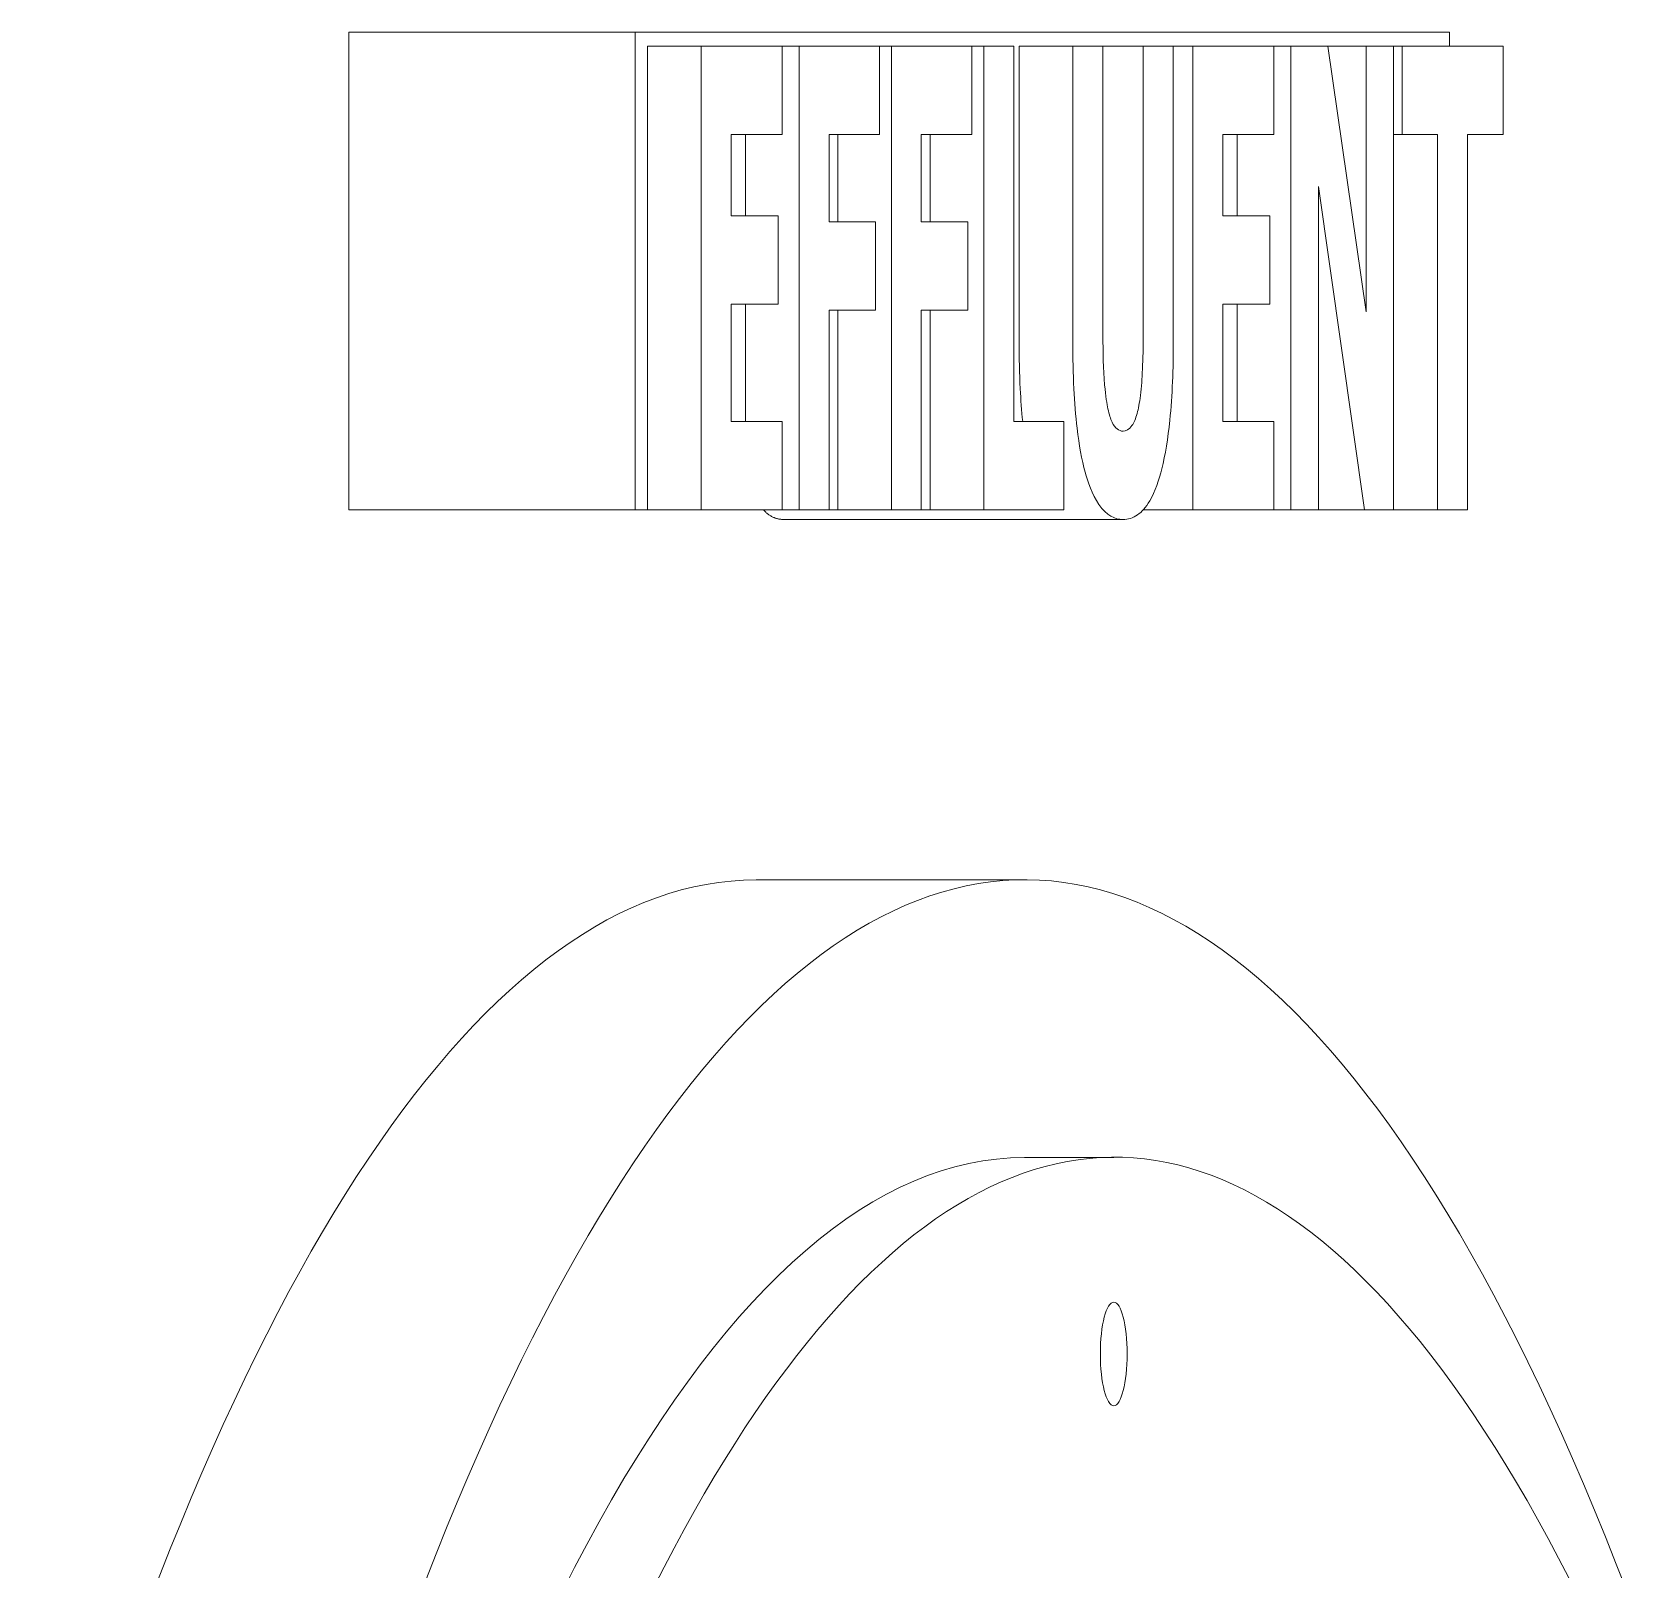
# Model space of a CAD drawing. Header units: inches. Extents: x 15 to 402, y 6 to 258.
# Drawn here: x 220.113 to 221.198, y 105.145 to 106.183 of the extents above; entities that cross this region are included whole.
import ezdxf

# ---------------------------------------------------------------- set-up
doc = ezdxf.new("R2010")
doc.units = ezdxf.units.IN
doc.header["$LTSCALE"] = 12
doc.header["$MEASUREMENT"] = 0
doc.layers.add('Visible (ANSI)', color=7, linetype='Continuous', lineweight=50)

msp = doc.modelspace()

# ---------------------------------------------------------------- linework, layer by layer
at = {"layer": 'Visible (ANSI)', "linetype": 'Continuous', "lineweight": 18}
for p, q in [((220.32742, 106.18333), (220.52061, 106.18333)), ((220.32742, 105.86083), (220.32742, 106.18333)), ((220.52061, 106.18333), (221.0706, 106.18333)), ((220.52061, 105.86083), (220.52061, 106.18333)), ((221.0706, 106.18333), (221.0706, 106.17383)), ((220.52901, 106.17383), (220.52901, 105.86083)), ((220.52901, 106.17383), (220.56523, 106.17383)), ((220.61998, 106.17383), (220.56523, 106.17383)), ((220.56523, 106.17383), (220.56523, 105.86083)), ((220.61998, 106.17383), (220.63138, 106.17383)), ((220.61998, 106.11422), (220.61998, 106.17383)), ((220.6856, 106.17383), (220.63138, 106.17383)), ((220.63138, 106.17383), (220.63138, 105.86083)), ((220.6856, 106.17383), (220.69371, 106.17383)), ((220.6856, 106.11422), (220.6856, 106.17383)), ((220.74794, 106.17383), (220.69371, 106.17383)), ((220.69371, 106.17383), (220.69371, 105.86083)), ((220.74794, 106.11422), (220.74794, 106.17383)), ((220.74794, 106.17383), (220.75605, 106.17383)), ((220.7764, 106.17383), (220.75605, 106.17383)), ((220.75605, 106.17383), (220.75605, 105.86083)), ((220.7764, 105.92044), (220.7764, 106.17383)), ((220.78, 106.17383), (220.78, 105.97395)), ((220.78, 106.17383), (220.81622, 106.17383)), ((220.83657, 106.17383), (220.81622, 106.17383)), ((220.81622, 106.17383), (220.81622, 105.97395)), ((220.83657, 105.97852), (220.83657, 106.17383)), ((220.83657, 106.17383), (220.86375, 106.17383)), ((220.8841, 106.17383), (220.86375, 106.17383)), ((220.86375, 106.17383), (220.86375, 105.97852)), ((220.8841, 106.17383), (220.89733, 106.17383)), ((220.8841, 105.97421), (220.8841, 106.17383)), ((220.95208, 106.17383), (220.89733, 106.17383)), ((220.89733, 106.17383), (220.89733, 105.86083)), ((220.95208, 106.17383), (220.96347, 106.17383)), ((220.95208, 106.11422), (220.95208, 106.17383)), ((220.98842, 106.17383), (220.96347, 106.17383)), ((220.96347, 106.17383), (220.96347, 105.86083)), ((220.98842, 106.17383), (221.01429, 106.17383)), ((221.01429, 105.9945), (220.98842, 106.17383)), ((221.03286, 106.17383), (221.01429, 106.17383)), ((221.01429, 106.17383), (221.01429, 105.9945)), ((221.03286, 105.86083), (221.03286, 106.17383)), ((221.03286, 106.17383), (221.03855, 106.17383)), ((221.10682, 106.17383), (221.03855, 106.17383)), ((221.03855, 106.17383), (221.03855, 106.11422)), ((221.10682, 106.11422), (221.10682, 106.17383)), ((220.58545, 106.05918), (220.58545, 106.11422)), ((220.58545, 106.11422), (220.61998, 106.11422)), ((220.59515, 106.11422), (220.59515, 106.05918)), ((220.6516, 106.05512), (220.6516, 106.11422)), ((220.6516, 106.11422), (220.6856, 106.11422)), ((220.65749, 106.11422), (220.65749, 106.05512)), ((220.71393, 106.11422), (220.74794, 106.11422)), ((220.71393, 106.05512), (220.71393, 106.11422)), ((220.71983, 106.11422), (220.71983, 106.05512)), ((220.91755, 106.05918), (220.91755, 106.11422)), ((220.91755, 106.11422), (220.95208, 106.11422)), ((220.92725, 106.11422), (220.92725, 106.05918)), ((221.03286, 106.11422), (221.03855, 106.11422)), ((221.03855, 106.11422), (221.06251, 106.11422)), ((221.06251, 106.11422), (221.06251, 105.86083)), ((221.08286, 105.86083), (221.08286, 106.11422)), ((221.08286, 106.11422), (221.10682, 106.11422)), ((220.98205, 105.86083), (220.98205, 106.07896)), ((220.98205, 106.07896), (221.0133, 105.86083)), ((220.61729, 106.05918), (220.58545, 106.05918)), ((220.61729, 105.99957), (220.61729, 106.05918)), ((220.94939, 106.05918), (220.91755, 106.05918)), ((220.94939, 105.99957), (220.94939, 106.05918)), ((220.68291, 106.05512), (220.6516, 106.05512)), ((220.68291, 105.99551), (220.68291, 106.05512)), ((220.74525, 106.05512), (220.71393, 106.05512)), ((220.74525, 105.99551), (220.74525, 106.05512)), ((220.58545, 105.92044), (220.58545, 105.99957)), ((220.58545, 105.99957), (220.61729, 105.99957)), ((220.59515, 105.99957), (220.59515, 105.92044)), ((220.6516, 105.86083), (220.6516, 105.99551)), ((220.6516, 105.99551), (220.68291, 105.99551)), ((220.65749, 105.99551), (220.65749, 105.86083)), ((220.71393, 105.86083), (220.71393, 105.99551)), ((220.71393, 105.99551), (220.74525, 105.99551)), ((220.71983, 105.99551), (220.71983, 105.86083)), ((220.91755, 105.99957), (220.94939, 105.99957)), ((220.91755, 105.92044), (220.91755, 105.99957)), ((220.92725, 105.99957), (220.92725, 105.92044)), ((220.61998, 105.92044), (220.58545, 105.92044)), ((220.61998, 105.86083), (220.61998, 105.92044)), ((220.81008, 105.92044), (220.7764, 105.92044)), ((220.81008, 105.86083), (220.81008, 105.92044)), ((220.95208, 105.92044), (220.91755, 105.92044)), ((220.95208, 105.86083), (220.95208, 105.92044)), ((220.32742, 105.86083), (220.52061, 105.86083)), ((220.52901, 105.86083), (220.52061, 105.86083)), ((220.52901, 105.86083), (220.56523, 105.86083)), ((220.56523, 105.86083), (220.61998, 105.86083)), ((220.61998, 105.86083), (220.63138, 105.86083)), ((220.62075, 105.85423), (220.85016, 105.85423)), ((220.63138, 105.86083), (220.6516, 105.86083)), ((220.65749, 105.86083), (220.6516, 105.86083)), ((220.65749, 105.86083), (220.69371, 105.86083)), ((220.69371, 105.86083), (220.71393, 105.86083)), ((220.71983, 105.86083), (220.71393, 105.86083)), ((220.71983, 105.86083), (220.75605, 105.86083)), ((220.75605, 105.86083), (220.81008, 105.86083)), ((220.8639, 105.86083), (220.89733, 105.86083)), ((220.89733, 105.86083), (220.95208, 105.86083)), ((220.95208, 105.86083), (220.96347, 105.86083)), ((220.96347, 105.86083), (220.98205, 105.86083)), ((220.98205, 105.86083), (221.0133, 105.86083)), ((221.0133, 105.86083), (221.03286, 105.86083)), ((221.03286, 105.86083), (221.06251, 105.86083)), ((221.06251, 105.86083), (221.08286, 105.86083)), ((220.60242, 105.61083), (220.78353, 105.61083)), ((220.78353, 105.42333), (220.8439, 105.42333))]:
    msp.add_line(p, q, dxfattribs=at)
for centre, major_axis, start_param, end_param in [((220.78353, 102.79833), (0, 2.8125), 5.6776934, 7.1549937), ((220.8439, 102.79833), (0, 2.625), 5.79026, 7.2198047), ((220.60242, 102.79833), (0, 2.8125), 0, 0.7365881), ((220.78353, 102.79833), (0, 2.625), 0, 0.872779)]:
    msp.add_ellipse(centre, major_axis=major_axis, ratio=0.258819, start_param=start_param, end_param=end_param, dxfattribs=at)
msp.add_ellipse((220.8439, 105.29072), major_axis=(0, -0.035), ratio=0.258819, dxfattribs=at)
for points, knots in [([(220.78, 105.97395), (220.78, 105.96345), (220.78021, 105.95285), (220.7811, 105.93498), (220.78164, 105.92756), (220.78238, 105.92044)], [-0.82187798, -0.82187798, -0.82187798, -0.82187798, -0.6544335, -0.6544335, -0.53183061, -0.53183061, -0.53183061, -0.53183061]), ([(220.81622, 105.97395), (220.81622, 105.96345), (220.81643, 105.95285), (220.8174, 105.93332), (220.8181, 105.92431), (220.82045, 105.90452), (220.82227, 105.89458), (220.82634, 105.87986), (220.8292, 105.87109), (220.83899, 105.85681), (220.84467, 105.85423), (220.85016, 105.85423)], [-0.82187798, -0.82187798, -0.82187798, -0.82187798, -0.6544335, -0.6544335, -0.50490958, -0.50490958, -0.30747841, -0.30747841, -0.16166829, -0.16166829, 0, 0, 0, 0]), ([(220.85016, 105.91384), (220.8488, 105.91384), (220.84742, 105.91426), (220.84494, 105.91631), (220.84382, 105.91776), (220.8417, 105.92219), (220.84075, 105.92514), (220.83924, 105.93219), (220.8384, 105.93726), (220.83684, 105.9556), (220.83657, 105.96752), (220.83657, 105.97852)], [-0.35781975, -0.35781975, -0.35781975, -0.35781975, -0.28180287, -0.28180287, -0.21609433, -0.21609433, -0.14668132, -0.14668132, -0.08378729, -0.08378729, 0, 0, 0, 0]), ([(220.86375, 105.97852), (220.86375, 105.97095), (220.86363, 105.96308), (220.86301, 105.9496), (220.86258, 105.9435), (220.86126, 105.93283), (220.8605, 105.92893), (220.85865, 105.92217), (220.85748, 105.91949), (220.85429, 105.9148), (220.85219, 105.91384), (220.85016, 105.91384)], [-0.21736344, -0.21736344, -0.21736344, -0.21736344, -0.17163752, -0.17163752, -0.13475897, -0.13475897, -0.10039019, -0.10039019, -0.05983154, -0.05983154, 0, 0, 0, 0]), ([(220.85016, 105.85423), (220.85344, 105.85423), (220.85677, 105.85512), (220.86281, 105.85932), (220.86558, 105.86232), (220.87193, 105.87315), (220.87451, 105.88108), (220.87874, 105.89794), (220.88052, 105.90891), (220.88348, 105.93795), (220.8841, 105.95621), (220.8841, 105.97421)], [-0.43360447, -0.43360447, -0.43360447, -0.43360447, -0.37067396, -0.37067396, -0.3160228, -0.3160228, -0.237534, -0.237534, -0.13714171, -0.13714171, 0, 0, 0, 0])]:
    msp.add_open_spline(points, degree=3, knots=knots, dxfattribs=at)
msp.add_open_spline([(220.62075, 105.85423), (220.61314, 105.85423), (220.60717, 105.86083)], degree=2, dxfattribs=at)

doc.saveas('drawing.dxf')
